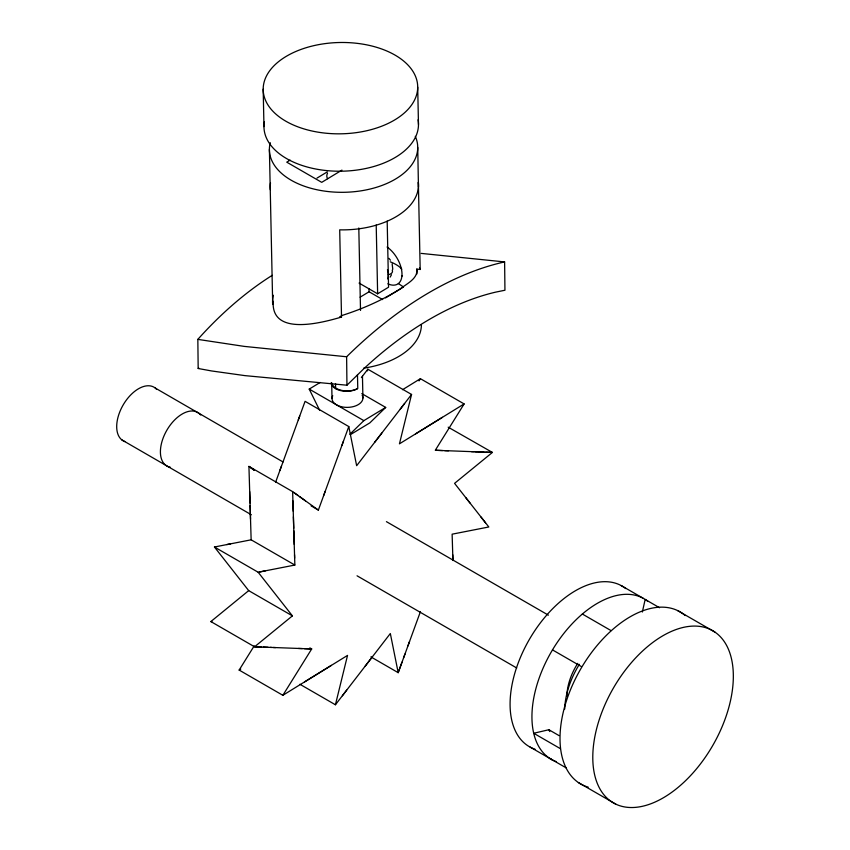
<?xml version="1.0" encoding="UTF-8"?>
<svg xmlns="http://www.w3.org/2000/svg" width="850" height="850" viewBox="0 0 850 850"><rect width="100%" height="100%" fill="white"/><g stroke="black" fill="none" stroke-linecap="round" stroke-linejoin="round"><path stroke-width="1.27" d="M273.211 301.283C270.874 336.526 321.895 322.851 341.519 317.039L339.703 229.84A74.173 43.828 -1.2 0 0 418.359 182.282L420.176 269.482L416.808 269.078L416.904 273.934M642.334 612.032L645.171 599.441L659.515 607.729M367.444 370.866L367.848 369.219L411.559 394.453L399.447 443.828L464.121 403.931L420.41 378.686L402.571 389.693M299.912 684.271L335.421 704.767L347.533 655.403L282.859 695.3L239.148 670.066L254.256 645.787M275.57 482.332L305.076 401.328L348.787 426.562L356.649 465.715L411.559 394.453M313.809 507.45L318.368 510.085L348.787 426.562M402.007 662.161L398.193 672.669L370.876 656.891M407.926 645.936L409.541 641.506M420.453 611.554L398.193 672.669L390.331 633.516L335.421 704.767M279.894 470.464L281.467 466.129M298.286 419.953L299.699 416.107M323.606 495.699L325.178 491.374M341.998 445.188L343.4 441.341M403.569 657.879L404.983 654.032M390.139 277.121L391.457 274.773M419.039 380.896L420.41 378.686M282.859 695.3L311.695 648.943L309.868 647.891M464.121 403.931L435.285 450.277L492.405 452.434L454.569 483.353L488.824 526.979L452.126 534.183L452.922 560.394M374.542 442.489L381.809 433.064M400.297 409.073L404.611 403.463M342.369 695.757L346.683 690.147M365.171 666.166L372.428 656.742M361.388 377.602L367.848 369.219M421.207 253.396L504.613 261.928L504.942 290.233L495.752 292.113A322.873 186.416 -60 0 0 364.236 368.316L346.949 385.209L244.949 375.626L211.512 370.94L198.178 368.496L198.698 367.869M349.849 434.276L363.853 420.633L385.709 407.416L361.803 393.614M385.709 407.416L369.835 422.886L350.721 434.446M210.864 621.562L248.699 590.633L292.411 615.867L254.575 646.797L210.864 621.562L211.905 621.594M398.384 283.571L403.538 287.013L385.56 297.893M415.618 433.851L442.425 417.308M304.555 681.923L331.362 665.38M239.148 670.066L240.773 669.056M290.126 160.119L286.748 162.159L321.714 182.346L341.944 170.117M316.997 178.096L327.239 171.913M360.092 297.192L369.091 291.763L369.017 288.639M359.061 283.082L377.634 293.813L388.556 287.204L387.186 221.096M319.717 410.433L309.219 389.087L320.142 382.479M341.126 315.754C361.664 309.283 381.618 300.603 399.872 289.138C406.077 284.07 418.274 278.736 416.808 269.078M559.13 735.654L548.877 729.736L533.704 733.263L560.341 748.638M504.613 261.928L502.446 262.416A355.906 205.488 -60 0 0 346.619 356.766L244.279 346.396L197.837 339.384L198.178 368.496M248.699 590.633L214.444 547.007L251.143 539.814L294.854 565.048L292.634 491.64L248.933 466.395L251.143 539.814M226.812 544.584L230.552 543.851M259.983 571.891L265.476 570.807M214.444 547.007L258.156 572.241L294.854 565.048M436.146 450.309L442.574 450.553M471.431 451.647L473.673 451.722M485.722 452.189L491.884 452.413M255.096 646.808L261.258 647.041M273.307 647.498L275.549 647.583M304.396 648.678L310.834 648.911M448.173 427.178L492.405 452.434M444.699 450.627L448.502 450.776M474.81 451.764L477.445 451.871M478.486 451.913L484.224 452.126M254.575 646.797L311.695 648.943M263.234 647.116L268.016 647.296M270.342 647.392L271.49 647.434M298.478 648.444L302.281 648.593M339.628 316.816L341.519 317.039M369.091 291.763L382.617 299.572M309.219 389.087L363.853 420.633M677.535 610.534L714.946 632.113A99.386 57.375 -60 0 1 678.173 787.323A99.386 57.375 -60 0 1 596.073 730.957A99.386 57.375 -60 0 1 714.946 632.113M621.169 585.565L643.025 598.177M582.346 614.029L611.033 630.594M283.039 461.964L155.252 388.046M386.421 521.656L548.388 615.156M311.079 505.877L312.896 506.929M552.489 649.889L581.166 666.442M251.377 514.781L121.858 439.896M357.053 575.801L516.726 667.983M549.833 758.444L566.217 767.901M530.113 747.086L551.969 759.709M578.393 782.553L615.804 804.132M299.476 496.538L305.511 500.862M292.634 491.64L318.368 510.085M248.933 466.395L254.288 470.241M293.919 492.554L298.201 495.624M250.208 467.319L252.354 468.849M252.779 469.158L254.49 470.39M388.939 258.336L390.437 260.174M465.736 497.579L469.997 503.009M480.983 517.002L485.573 522.846M258.156 572.241L292.411 615.867M419.571 267.973L420.176 269.482M392.126 263.829L392.796 269.291M452.752 554.806L452.922 560.479M293.388 516.821L293.739 528.254M293.824 530.804L294.228 544.414M249.688 491.587L250.028 503.019M250.113 505.569L250.516 519.18M292.91 500.873L293.229 511.254M294.536 554.721L294.642 558.163M269.397 149.483L272.701 304.459A74.173 43.828 -1.2 0 1 273.36 295.29M417.701 87.114A77.265 45.656 -1.2 0 1 301.824 128.233A77.265 45.656 -1.2 0 1 301.803 49.141A77.265 45.656 -1.2 0 1 417.701 87.114L418.476 124.504M376.21 225.027L377.634 293.813M362.461 376.21L362.918 398.044M358.806 227.97L360.517 310.452M357.478 374.786L357.765 388.503A15.459 8.925 0 0 1 341.732 390.405A15.459 8.925 0 0 1 331.744 382.914M335.516 383.531L335.623 388.673M331.702 383.297L332.01 398.459M263.181 89.207L263.967 126.608M417.733 147.464L418.444 186.83M346.619 356.766L346.949 385.209M556.442 761.674A92.724 53.529 -60 0 1 550.789 652.789A92.724 53.529 -60 0 1 647.987 601.503M549.737 731.542A74.173 42.829 -60 0 1 548.877 729.736M535.064 749.222A92.724 53.529 -60 0 1 528.509 640.921A92.724 53.529 -60 0 1 625.738 588.561M566.907 696.192A43.265 24.979 -60 0 1 577.756 663.351M588.211 787.153A99.386 57.375 -60 0 1 579.827 670.512A99.386 57.375 -60 0 1 685.238 615.57M564.729 709.028A61.816 35.689 -60 0 1 579.371 664.317M125.024 441.607A30.908 17.839 -60 0 1 123.643 404.132A30.908 17.839 -60 0 1 156.613 389.332M170.361 467.245A30.908 17.839 -60 0 1 166.887 430.153A30.908 17.839 -60 0 1 200.706 415.023M415.289 136.34A74.173 43.828 -1.2 0 1 347.363 192.196A74.173 43.828 -1.2 0 1 270.279 142.704M270.321 189.784A74.173 43.828 -1.2 0 1 270.502 182.92M387.069 247.021A22.918 12.92 58.8 0 1 401.997 273.817A22.918 12.92 58.8 0 1 387.834 283.804M402.464 275.591A24.724 9.584 12.7 0 1 401.912 276.165M390.256 261.8A24.724 9.584 12.7 0 1 401.816 269.174M421.409 324.626A74.173 43.828 -1.2 0 1 363.683 368.156M197.837 339.384A276.675 159.747 -60 0 1 272.244 275.326M362.185 395.282A15.449 9.127 -1.2 0 1 347.469 407.384A15.449 9.127 -1.2 0 1 332.743 395.686M357.478 388.673A15.459 8.925 0 0 1 340.988 390.692A15.459 8.925 0 0 1 331.118 382.808M392.243 270.119A15.449 5.992 12.7 0 1 388.301 274.741M387.441 269.705A15.449 8.712 58.8 0 1 387.632 278.885M327.537 178.712A15.449 9.127 -1.2 0 1 327.537 173.166M418.062 119.797A77.265 45.656 -1.2 0 1 341.233 171.211A77.265 45.656 -1.2 0 1 264.371 121.89"/></g></svg>
